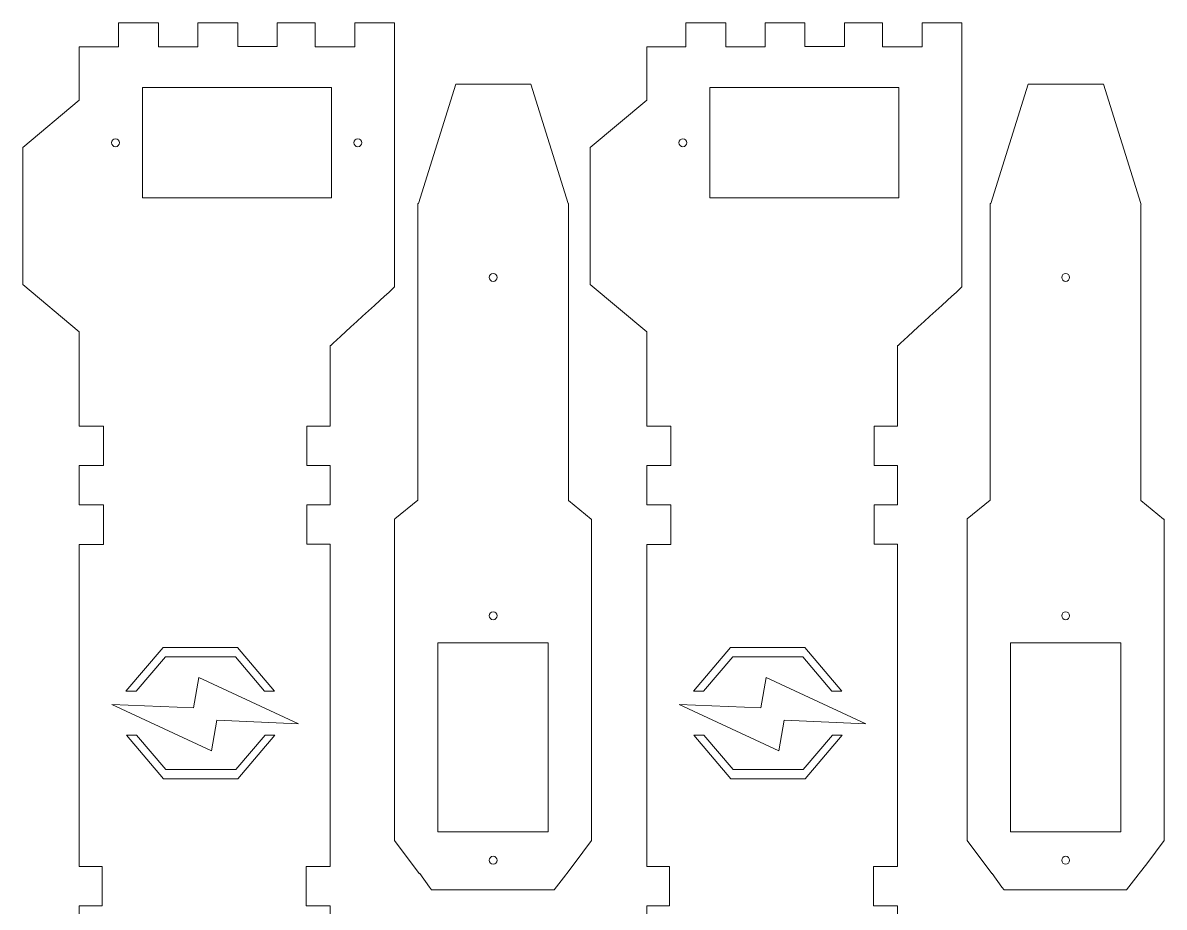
# Model space of a CAD drawing. Header units: centimetres. Extents: x -11.2 to 25.8, y -9.3 to 14.8.
# Drawn here: x 11.32 to 25.8, y 3.11 to 14.33 of the extents above; entities that cross this region are included whole.
import ezdxf

# ---------------------------------------------------------------- set-up
doc = ezdxf.new("R2010")
doc.units = ezdxf.units.CM
doc.header["$MEASUREMENT"] = 0
doc.layers.add('Capa 1', color=7, linetype='Continuous')

msp = doc.modelspace()

# ---------------------------------------------------------------- linework, layer by layer
at = {"layer": 'Capa 1', "color": 242, "lineweight": 20}
for points, knots in [([(12.041, -7.573), (12.041, -7.573), (12.041, -6.934), (12.041, -6.934), (12.041, -6.934), (12.041, -6.934), (11.331, -6.336), (11.331, -6.336), (11.331, -6.336), (11.331, -6.336), (11.331, -4.599), (11.331, -4.599), (11.331, -4.599), (11.331, -4.599), (12.041, -4.001), (12.041, -4.001), (12.041, -4.001), (12.041, -4.001), (12.041, -3.328), (12.041, -3.328), (12.041, -3.328), (12.041, -3.328), (12.347, -3.328), (12.347, -3.328), (12.347, -3.328), (12.347, -3.328), (12.347, -2.828), (12.347, -2.828), (12.347, -2.828), (12.347, -2.828), (12.041, -2.828), (12.041, -2.828), (12.041, -2.828), (12.041, -2.828), (12.041, -2.328), (12.041, -2.328), (12.041, -2.328), (12.041, -2.328), (12.347, -2.328), (12.347, -2.328), (12.347, -2.328), (12.347, -2.328), (12.347, -1.828), (12.347, -1.828), (12.347, -1.828), (12.347, -1.828), (12.041, -1.828), (12.041, -1.828), (12.041, -1.828), (12.041, -1.828), (12.041, 2.126), (12.041, 2.126), (12.041, 2.126), (12.041, 2.126), (12.331, 2.126), (12.331, 2.126), (12.331, 2.126), (12.331, 2.126), (12.331, 2.626), (12.331, 2.626), (12.331, 2.626), (12.331, 2.626), (12.041, 2.626), (12.041, 2.626), (12.041, 2.626), (12.041, 2.626), (12.041, 3.126), (12.041, 3.126), (12.041, 3.126), (12.041, 3.126), (12.331, 3.126), (12.331, 3.126), (12.331, 3.126), (12.331, 3.126), (12.331, 3.626), (12.331, 3.626), (12.331, 3.626), (12.331, 3.626), (12.041, 3.626), (12.041, 3.626), (12.041, 3.626), (12.041, 3.626), (12.041, 7.714), (12.041, 7.714), (12.041, 7.714), (12.041, 7.714), (12.347, 7.714), (12.347, 7.714), (12.347, 7.714), (12.347, 7.714), (12.347, 8.214), (12.347, 8.214), (12.347, 8.214), (12.347, 8.214), (12.041, 8.214), (12.041, 8.214), (12.041, 8.214), (12.041, 8.214), (12.041, 8.714), (12.041, 8.714), (12.041, 8.714), (12.041, 8.714), (12.347, 8.714), (12.347, 8.714), (12.347, 8.714), (12.347, 8.714), (12.347, 9.214), (12.347, 9.214), (12.347, 9.214), (12.347, 9.214), (12.041, 9.214), (12.041, 9.214), (12.041, 9.214), (12.041, 9.214), (12.041, 10.409), (12.041, 10.409), (12.041, 10.409), (12.041, 10.409), (11.324, 11.013), (11.324, 11.013), (11.324, 11.013), (11.324, 11.013), (11.324, 12.749), (11.324, 12.749), (11.324, 12.749), (11.324, 12.749), (12.041, 13.352), (12.041, 13.352), (12.041, 13.352), (12.041, 13.352), (12.041, 14.027), (12.041, 14.027), (12.041, 14.027), (12.041, 14.027), (12.539, 14.027), (12.539, 14.027), (12.539, 14.027), (12.539, 14.027), (12.539, 14.331), (12.539, 14.331), (12.539, 14.331), (12.539, 14.331), (13.044, 14.331), (13.044, 14.331), (13.044, 14.331), (13.044, 14.331), (13.044, 14.025), (13.044, 14.025), (13.044, 14.025), (13.044, 14.025), (13.544, 14.025), (13.544, 14.025), (13.544, 14.025), (13.544, 14.025), (13.544, 14.331), (13.544, 14.331), (13.544, 14.331), (13.544, 14.331), (14.05, 14.331), (14.05, 14.331), (14.05, 14.331), (14.05, 14.331), (14.05, 14.031), (14.05, 14.031), (14.05, 14.031), (14.05, 14.031), (14.55, 14.031), (14.55, 14.031), (14.55, 14.031), (14.55, 14.031), (14.55, 14.331), (14.55, 14.331), (14.55, 14.331), (14.55, 14.331), (15.035, 14.331), (15.035, 14.331), (15.035, 14.331), (15.035, 14.331), (15.035, 14.025), (15.035, 14.025), (15.035, 14.025), (15.035, 14.025), (15.535, 14.025), (15.535, 14.025), (15.535, 14.025), (15.535, 14.025), (15.535, 14.331), (15.535, 14.331), (15.535, 14.331), (15.535, 14.331), (16.041, 14.331), (16.041, 14.331), (16.041, 14.331), (16.041, 14.331), (16.041, 10.98), (16.041, 10.98), (16.041, 10.98), (16.041, 10.98), (15.23, 10.238), (15.23, 10.238), (15.23, 10.238), (15.23, 10.238), (15.224, 10.238), (15.224, 10.238), (15.224, 10.238), (15.224, 10.238), (15.224, 9.215), (15.224, 9.215), (15.224, 9.215), (15.224, 9.215), (14.929, 9.215), (14.929, 9.215), (14.929, 9.215), (14.929, 9.215), (14.929, 8.715), (14.929, 8.715), (14.929, 8.715), (14.929, 8.715), (15.224, 8.715), (15.224, 8.715), (15.224, 8.715), (15.224, 8.715), (15.224, 8.215), (15.224, 8.215), (15.224, 8.215), (15.224, 8.215), (14.929, 8.215), (14.929, 8.215), (14.929, 8.215), (14.929, 8.215), (14.929, 7.715), (14.929, 7.715), (14.929, 7.715), (14.929, 7.715), (15.224, 7.715), (15.224, 7.715), (15.224, 7.715), (15.224, 7.715), (15.224, 3.627), (15.224, 3.627), (15.224, 3.627), (15.224, 3.627), (14.917, 3.627), (14.917, 3.627), (14.917, 3.627), (14.917, 3.627), (14.917, 3.127), (14.917, 3.127), (14.917, 3.127), (14.917, 3.127), (15.224, 3.127), (15.224, 3.127), (15.224, 3.127), (15.224, 3.127), (15.224, 2.627), (15.224, 2.627), (15.224, 2.627), (15.224, 2.627), (14.917, 2.627), (14.917, 2.627), (14.917, 2.627), (14.917, 2.627), (14.917, 2.127), (14.917, 2.127), (14.917, 2.127), (14.917, 2.127), (15.224, 2.127), (15.224, 2.127), (15.224, 2.127), (15.224, 2.127), (15.224, -1.826), (15.224, -1.826), (15.224, -1.826), (15.224, -1.826), (14.929, -1.826), (14.929, -1.826), (14.929, -1.826), (14.929, -1.826), (14.929, -2.326), (14.929, -2.326), (14.929, -2.326), (14.929, -2.326), (15.224, -2.326), (15.224, -2.326), (15.224, -2.326), (15.224, -2.326), (15.224, -2.826), (15.224, -2.826), (15.224, -2.826), (15.224, -2.826), (15.223, -2.826), (15.223, -2.826), (15.223, -2.826), (15.223, -2.826), (14.929, -2.826), (14.929, -2.826), (14.929, -2.826), (14.929, -2.826), (14.923, -2.826), (14.923, -2.826), (14.923, -2.826), (14.923, -2.826), (14.923, -3.326), (14.923, -3.326), (14.923, -3.326), (14.923, -3.326), (14.929, -3.326), (14.929, -3.326), (14.929, -3.326), (14.929, -3.326), (15.223, -3.326), (15.223, -3.326), (15.223, -3.326), (15.223, -3.326), (15.224, -3.326), (15.224, -3.326), (15.224, -3.326), (15.224, -3.326), (15.224, -3.762), (15.224, -3.762), (15.224, -3.762), (15.224, -3.762), (15.221, -3.762), (15.221, -3.762), (15.221, -3.762), (15.221, -3.762), (16.041, -4.602), (16.041, -4.602), (16.041, -4.602), (16.041, -4.602), (16.041, -7.869), (16.041, -7.869), (16.041, -7.869), (16.041, -7.869), (15.537, -7.869), (15.537, -7.869), (15.537, -7.869), (15.537, -7.869), (15.537, -7.576), (15.537, -7.576), (15.537, -7.576), (15.537, -7.576), (15.037, -7.576), (15.037, -7.576), (15.037, -7.576), (15.037, -7.576), (15.037, -7.869), (15.037, -7.869), (15.037, -7.869), (15.037, -7.869), (14.552, -7.869), (14.552, -7.869), (14.552, -7.869), (14.552, -7.869), (14.552, -7.569), (14.552, -7.569), (14.552, -7.569), (14.552, -7.569), (14.052, -7.569), (14.052, -7.569), (14.052, -7.569), (14.052, -7.569), (14.052, -7.869), (14.052, -7.869), (14.052, -7.869), (14.052, -7.869), (13.546, -7.869), (13.546, -7.869), (13.546, -7.869), (13.546, -7.869), (13.546, -7.575), (13.546, -7.575), (13.546, -7.575), (13.546, -7.575), (13.046, -7.575), (13.046, -7.575), (13.046, -7.575), (13.046, -7.575), (13.046, -7.869), (13.046, -7.869), (13.046, -7.869), (13.046, -7.869), (12.541, -7.869), (12.541, -7.869), (12.541, -7.869), (12.541, -7.869), (12.541, -7.573), (12.541, -7.573), (12.541, -7.573), (12.541, -7.573), (12.041, -7.573), (12.041, -7.573)], [0, 0, 0, 0, 0.010101, 0.010101, 0.010101, 0.010101, 0.020202, 0.020202, 0.020202, 0.020202, 0.030303, 0.030303, 0.030303, 0.030303, 0.040404, 0.040404, 0.040404, 0.040404, 0.050505, 0.050505, 0.050505, 0.050505, 0.060606, 0.060606, 0.060606, 0.060606, 0.070707, 0.070707, 0.070707, 0.070707, 0.080808, 0.080808, 0.080808, 0.080808, 0.090909, 0.090909, 0.090909, 0.090909, 0.10101, 0.10101, 0.10101, 0.10101, 0.111111, 0.111111, 0.111111, 0.111111, 0.121212, 0.121212, 0.121212, 0.121212, 0.131313, 0.131313, 0.131313, 0.131313, 0.141414, 0.141414, 0.141414, 0.141414, 0.151515, 0.151515, 0.151515, 0.151515, 0.161616, 0.161616, 0.161616, 0.161616, 0.171717, 0.171717, 0.171717, 0.171717, 0.181818, 0.181818, 0.181818, 0.181818, 0.191919, 0.191919, 0.191919, 0.191919, 0.20202, 0.20202, 0.20202, 0.20202, 0.212121, 0.212121, 0.212121, 0.212121, 0.222222, 0.222222, 0.222222, 0.222222, 0.232323, 0.232323, 0.232323, 0.232323, 0.242424, 0.242424, 0.242424, 0.242424, 0.252525, 0.252525, 0.252525, 0.252525, 0.262626, 0.262626, 0.262626, 0.262626, 0.272727, 0.272727, 0.272727, 0.272727, 0.282828, 0.282828, 0.282828, 0.282828, 0.292929, 0.292929, 0.292929, 0.292929, 0.30303, 0.30303, 0.30303, 0.30303, 0.313131, 0.313131, 0.313131, 0.313131, 0.323232, 0.323232, 0.323232, 0.323232, 0.333333, 0.333333, 0.333333, 0.333333, 0.343434, 0.343434, 0.343434, 0.343434, 0.353535, 0.353535, 0.353535, 0.353535, 0.363636, 0.363636, 0.363636, 0.363636, 0.373737, 0.373737, 0.373737, 0.373737, 0.383838, 0.383838, 0.383838, 0.383838, 0.393939, 0.393939, 0.393939, 0.393939, 0.40404, 0.40404, 0.40404, 0.40404, 0.414141, 0.414141, 0.414141, 0.414141, 0.424242, 0.424242, 0.424242, 0.424242, 0.434343, 0.434343, 0.434343, 0.434343, 0.444444, 0.444444, 0.444444, 0.444444, 0.454545, 0.454545, 0.454545, 0.454545, 0.464646, 0.464646, 0.464646, 0.464646, 0.474747, 0.474747, 0.474747, 0.474747, 0.484848, 0.484848, 0.484848, 0.484848, 0.494949, 0.494949, 0.494949, 0.49495, 0.505051, 0.505051, 0.505051, 0.505051, 0.515152, 0.515152, 0.515152, 0.515152, 0.525253, 0.525253, 0.525253, 0.525253, 0.535354, 0.535354, 0.535354, 0.535354, 0.545455, 0.545455, 0.545455, 0.545455, 0.555556, 0.555556, 0.555556, 0.555556, 0.565657, 0.565657, 0.565657, 0.565657, 0.575758, 0.575758, 0.575758, 0.575758, 0.585859, 0.585859, 0.585859, 0.585859, 0.59596, 0.59596, 0.59596, 0.59596, 0.606061, 0.606061, 0.606061, 0.606061, 0.616162, 0.616162, 0.616162, 0.616162, 0.626263, 0.626263, 0.626263, 0.626263, 0.636364, 0.636364, 0.636364, 0.636364, 0.646465, 0.646465, 0.646465, 0.646465, 0.656566, 0.656566, 0.656566, 0.656566, 0.666667, 0.666667, 0.666667, 0.666667, 0.676768, 0.676768, 0.676768, 0.676768, 0.686869, 0.686869, 0.686869, 0.686869, 0.69697, 0.69697, 0.69697, 0.69697, 0.707071, 0.707071, 0.707071, 0.707071, 0.717172, 0.717172, 0.717172, 0.717172, 0.727273, 0.727273, 0.727273, 0.727273, 0.737374, 0.737374, 0.737374, 0.737374, 0.747475, 0.747475, 0.747475, 0.747475, 0.757576, 0.757576, 0.757576, 0.757576, 0.767677, 0.767677, 0.767677, 0.767677, 0.777778, 0.777778, 0.777778, 0.777778, 0.787879, 0.787879, 0.787879, 0.787879, 0.79798, 0.79798, 0.79798, 0.79798, 0.808081, 0.808081, 0.808081, 0.808081, 0.818182, 0.818182, 0.818182, 0.818182, 0.828283, 0.828283, 0.828283, 0.828283, 0.838384, 0.838384, 0.838384, 0.838384, 0.848485, 0.848485, 0.848485, 0.848485, 0.858586, 0.858586, 0.858586, 0.858586, 0.868687, 0.868687, 0.868687, 0.868687, 0.878788, 0.878788, 0.878788, 0.878788, 0.888889, 0.888889, 0.888889, 0.888889, 0.89899, 0.89899, 0.89899, 0.89899, 0.909091, 0.909091, 0.909091, 0.909091, 0.919192, 0.919192, 0.919192, 0.919192, 0.929293, 0.929293, 0.929293, 0.929293, 0.939394, 0.939394, 0.939394, 0.939394, 0.949495, 0.949495, 0.949495, 0.949495, 0.959596, 0.959596, 0.959596, 0.959596, 0.969697, 0.969697, 0.969697, 0.969697, 0.979798, 0.979798, 0.979798, 0.979798, 1, 1, 1, 1]), ([(19.239, -7.573), (19.239, -7.573), (19.239, -6.934), (19.239, -6.934), (19.239, -6.934), (19.239, -6.934), (18.529, -6.336), (18.529, -6.336), (18.529, -6.336), (18.529, -6.336), (18.529, -4.599), (18.529, -4.599), (18.529, -4.599), (18.529, -4.599), (19.239, -4.001), (19.239, -4.001), (19.239, -4.001), (19.239, -4.001), (19.239, -3.328), (19.239, -3.328), (19.239, -3.328), (19.239, -3.328), (19.545, -3.328), (19.545, -3.328), (19.545, -3.328), (19.545, -3.328), (19.545, -2.828), (19.545, -2.828), (19.545, -2.828), (19.545, -2.828), (19.239, -2.828), (19.239, -2.828), (19.239, -2.828), (19.239, -2.828), (19.239, -2.328), (19.239, -2.328), (19.239, -2.328), (19.239, -2.328), (19.545, -2.328), (19.545, -2.328), (19.545, -2.328), (19.545, -2.328), (19.545, -1.828), (19.545, -1.828), (19.545, -1.828), (19.545, -1.828), (19.239, -1.828), (19.239, -1.828), (19.239, -1.828), (19.239, -1.828), (19.239, 2.126), (19.239, 2.126), (19.239, 2.126), (19.239, 2.126), (19.529, 2.126), (19.529, 2.126), (19.529, 2.126), (19.529, 2.126), (19.529, 2.626), (19.529, 2.626), (19.529, 2.626), (19.529, 2.626), (19.239, 2.626), (19.239, 2.626), (19.239, 2.626), (19.239, 2.626), (19.239, 3.126), (19.239, 3.126), (19.239, 3.126), (19.239, 3.126), (19.529, 3.126), (19.529, 3.126), (19.529, 3.126), (19.529, 3.126), (19.529, 3.626), (19.529, 3.626), (19.529, 3.626), (19.529, 3.626), (19.239, 3.626), (19.239, 3.626), (19.239, 3.626), (19.239, 3.626), (19.239, 7.714), (19.239, 7.714), (19.239, 7.714), (19.239, 7.714), (19.545, 7.714), (19.545, 7.714), (19.545, 7.714), (19.545, 7.714), (19.545, 8.214), (19.545, 8.214), (19.545, 8.214), (19.545, 8.214), (19.239, 8.214), (19.239, 8.214), (19.239, 8.214), (19.239, 8.214), (19.239, 8.714), (19.239, 8.714), (19.239, 8.714), (19.239, 8.714), (19.545, 8.714), (19.545, 8.714), (19.545, 8.714), (19.545, 8.714), (19.545, 9.214), (19.545, 9.214), (19.545, 9.214), (19.545, 9.214), (19.239, 9.214), (19.239, 9.214), (19.239, 9.214), (19.239, 9.214), (19.239, 10.409), (19.239, 10.409), (19.239, 10.409), (19.239, 10.409), (18.522, 11.013), (18.522, 11.013), (18.522, 11.013), (18.522, 11.013), (18.522, 12.749), (18.522, 12.749), (18.522, 12.749), (18.522, 12.749), (19.239, 13.352), (19.239, 13.352), (19.239, 13.352), (19.239, 13.352), (19.239, 14.027), (19.239, 14.027), (19.239, 14.027), (19.239, 14.027), (19.737, 14.027), (19.737, 14.027), (19.737, 14.027), (19.737, 14.027), (19.737, 14.331), (19.737, 14.331), (19.737, 14.331), (19.737, 14.331), (20.242, 14.331), (20.242, 14.331), (20.242, 14.331), (20.242, 14.331), (20.242, 14.025), (20.242, 14.025), (20.242, 14.025), (20.242, 14.025), (20.742, 14.025), (20.742, 14.025), (20.742, 14.025), (20.742, 14.025), (20.742, 14.331), (20.742, 14.331), (20.742, 14.331), (20.742, 14.331), (21.247, 14.331), (21.247, 14.331), (21.247, 14.331), (21.247, 14.331), (21.247, 14.031), (21.247, 14.031), (21.247, 14.031), (21.247, 14.031), (21.747, 14.031), (21.747, 14.031), (21.747, 14.031), (21.747, 14.031), (21.747, 14.331), (21.747, 14.331), (21.747, 14.331), (21.747, 14.331), (22.233, 14.331), (22.233, 14.331), (22.233, 14.331), (22.233, 14.331), (22.233, 14.025), (22.233, 14.025), (22.233, 14.025), (22.233, 14.025), (22.733, 14.025), (22.733, 14.025), (22.733, 14.025), (22.733, 14.025), (22.733, 14.331), (22.733, 14.331), (22.733, 14.331), (22.733, 14.331), (23.239, 14.331), (23.239, 14.331), (23.239, 14.331), (23.239, 14.331), (23.239, 10.98), (23.239, 10.98), (23.239, 10.98), (23.239, 10.98), (22.428, 10.238), (22.428, 10.238), (22.428, 10.238), (22.428, 10.238), (22.422, 10.238), (22.422, 10.238), (22.422, 10.238), (22.422, 10.238), (22.422, 9.215), (22.422, 9.215), (22.422, 9.215), (22.422, 9.215), (22.127, 9.215), (22.127, 9.215), (22.127, 9.215), (22.127, 9.215), (22.127, 8.715), (22.127, 8.715), (22.127, 8.715), (22.127, 8.715), (22.422, 8.715), (22.422, 8.715), (22.422, 8.715), (22.422, 8.715), (22.422, 8.215), (22.422, 8.215), (22.422, 8.215), (22.422, 8.215), (22.127, 8.215), (22.127, 8.215), (22.127, 8.215), (22.127, 8.215), (22.127, 7.715), (22.127, 7.715), (22.127, 7.715), (22.127, 7.715), (22.422, 7.715), (22.422, 7.715), (22.422, 7.715), (22.422, 7.715), (22.422, 3.627), (22.422, 3.627), (22.422, 3.627), (22.422, 3.627), (22.115, 3.627), (22.115, 3.627), (22.115, 3.627), (22.115, 3.627), (22.115, 3.127), (22.115, 3.127), (22.115, 3.127), (22.115, 3.127), (22.422, 3.127), (22.422, 3.127), (22.422, 3.127), (22.422, 3.127), (22.422, 2.627), (22.422, 2.627), (22.422, 2.627), (22.422, 2.627), (22.115, 2.627), (22.115, 2.627), (22.115, 2.627), (22.115, 2.627), (22.115, 2.127), (22.115, 2.127), (22.115, 2.127), (22.115, 2.127), (22.422, 2.127), (22.422, 2.127), (22.422, 2.127), (22.422, 2.127), (22.422, -1.826), (22.422, -1.826), (22.422, -1.826), (22.422, -1.826), (22.127, -1.826), (22.127, -1.826), (22.127, -1.826), (22.127, -1.826), (22.127, -2.326), (22.127, -2.326), (22.127, -2.326), (22.127, -2.326), (22.422, -2.326), (22.422, -2.326), (22.422, -2.326), (22.422, -2.326), (22.422, -2.826), (22.422, -2.826), (22.422, -2.826), (22.422, -2.826), (22.421, -2.826), (22.421, -2.826), (22.421, -2.826), (22.421, -2.826), (22.127, -2.826), (22.127, -2.826), (22.127, -2.826), (22.127, -2.826), (22.121, -2.826), (22.121, -2.826), (22.121, -2.826), (22.121, -2.826), (22.121, -3.326), (22.121, -3.326), (22.121, -3.326), (22.121, -3.326), (22.127, -3.326), (22.127, -3.326), (22.127, -3.326), (22.127, -3.326), (22.421, -3.326), (22.421, -3.326), (22.421, -3.326), (22.421, -3.326), (22.422, -3.326), (22.422, -3.326), (22.422, -3.326), (22.422, -3.326), (22.422, -3.762), (22.422, -3.762), (22.422, -3.762), (22.422, -3.762), (22.419, -3.762), (22.419, -3.762), (22.419, -3.762), (22.419, -3.762), (23.239, -4.602), (23.239, -4.602), (23.239, -4.602), (23.239, -4.602), (23.239, -7.869), (23.239, -7.869), (23.239, -7.869), (23.239, -7.869), (22.735, -7.869), (22.735, -7.869), (22.735, -7.869), (22.735, -7.869), (22.735, -7.576), (22.735, -7.576), (22.735, -7.576), (22.735, -7.576), (22.235, -7.576), (22.235, -7.576), (22.235, -7.576), (22.235, -7.576), (22.235, -7.869), (22.235, -7.869), (22.235, -7.869), (22.235, -7.869), (21.749, -7.869), (21.749, -7.869), (21.749, -7.869), (21.749, -7.869), (21.749, -7.569), (21.749, -7.569), (21.749, -7.569), (21.749, -7.569), (21.249, -7.569), (21.249, -7.569), (21.249, -7.569), (21.249, -7.569), (21.249, -7.869), (21.249, -7.869), (21.249, -7.869), (21.249, -7.869), (20.744, -7.869), (20.744, -7.869), (20.744, -7.869), (20.744, -7.869), (20.744, -7.575), (20.744, -7.575), (20.744, -7.575), (20.744, -7.575), (20.244, -7.575), (20.244, -7.575), (20.244, -7.575), (20.244, -7.575), (20.244, -7.869), (20.244, -7.869), (20.244, -7.869), (20.244, -7.869), (19.739, -7.869), (19.739, -7.869), (19.739, -7.869), (19.739, -7.869), (19.739, -7.573), (19.739, -7.573), (19.739, -7.573), (19.739, -7.573), (19.239, -7.573), (19.239, -7.573)], [0, 0, 0, 0, 0.010101, 0.010101, 0.010101, 0.010101, 0.020202, 0.020202, 0.020202, 0.020202, 0.030303, 0.030303, 0.030303, 0.030303, 0.040404, 0.040404, 0.040404, 0.040404, 0.050505, 0.050505, 0.050505, 0.050505, 0.060606, 0.060606, 0.060606, 0.060606, 0.070707, 0.070707, 0.070707, 0.070707, 0.080808, 0.080808, 0.080808, 0.080808, 0.090909, 0.090909, 0.090909, 0.090909, 0.10101, 0.10101, 0.10101, 0.10101, 0.111111, 0.111111, 0.111111, 0.111111, 0.121212, 0.121212, 0.121212, 0.121212, 0.131313, 0.131313, 0.131313, 0.131313, 0.141414, 0.141414, 0.141414, 0.141414, 0.151515, 0.151515, 0.151515, 0.151515, 0.161616, 0.161616, 0.161616, 0.161616, 0.171717, 0.171717, 0.171717, 0.171717, 0.181818, 0.181818, 0.181818, 0.181818, 0.191919, 0.191919, 0.191919, 0.191919, 0.20202, 0.20202, 0.20202, 0.20202, 0.212121, 0.212121, 0.212121, 0.212121, 0.222222, 0.222222, 0.222222, 0.222222, 0.232323, 0.232323, 0.232323, 0.232323, 0.242424, 0.242424, 0.242424, 0.242424, 0.252525, 0.252525, 0.252525, 0.252525, 0.262626, 0.262626, 0.262626, 0.262626, 0.272727, 0.272727, 0.272727, 0.272727, 0.282828, 0.282828, 0.282828, 0.282828, 0.292929, 0.292929, 0.292929, 0.292929, 0.30303, 0.30303, 0.30303, 0.30303, 0.313131, 0.313131, 0.313131, 0.313131, 0.323232, 0.323232, 0.323232, 0.323232, 0.333333, 0.333333, 0.333333, 0.333333, 0.343434, 0.343434, 0.343434, 0.343434, 0.353535, 0.353535, 0.353535, 0.353535, 0.363636, 0.363636, 0.363636, 0.363636, 0.373737, 0.373737, 0.373737, 0.373737, 0.383838, 0.383838, 0.383838, 0.383838, 0.393939, 0.393939, 0.393939, 0.393939, 0.40404, 0.40404, 0.40404, 0.40404, 0.414141, 0.414141, 0.414141, 0.414141, 0.424242, 0.424242, 0.424242, 0.424242, 0.434343, 0.434343, 0.434343, 0.434343, 0.444444, 0.444444, 0.444444, 0.444444, 0.454545, 0.454545, 0.454545, 0.454545, 0.464646, 0.464646, 0.464646, 0.464646, 0.474747, 0.474747, 0.474747, 0.474747, 0.484848, 0.484848, 0.484848, 0.484848, 0.494949, 0.494949, 0.494949, 0.49495, 0.505051, 0.505051, 0.505051, 0.505051, 0.515152, 0.515152, 0.515152, 0.515152, 0.525253, 0.525253, 0.525253, 0.525253, 0.535354, 0.535354, 0.535354, 0.535354, 0.545455, 0.545455, 0.545455, 0.545455, 0.555556, 0.555556, 0.555556, 0.555556, 0.565657, 0.565657, 0.565657, 0.565657, 0.575758, 0.575758, 0.575758, 0.575758, 0.585859, 0.585859, 0.585859, 0.585859, 0.59596, 0.59596, 0.59596, 0.59596, 0.606061, 0.606061, 0.606061, 0.606061, 0.616162, 0.616162, 0.616162, 0.616162, 0.626263, 0.626263, 0.626263, 0.626263, 0.636364, 0.636364, 0.636364, 0.636364, 0.646465, 0.646465, 0.646465, 0.646465, 0.656566, 0.656566, 0.656566, 0.656566, 0.666667, 0.666667, 0.666667, 0.666667, 0.676768, 0.676768, 0.676768, 0.676768, 0.686869, 0.686869, 0.686869, 0.686869, 0.69697, 0.69697, 0.69697, 0.69697, 0.707071, 0.707071, 0.707071, 0.707071, 0.717172, 0.717172, 0.717172, 0.717172, 0.727273, 0.727273, 0.727273, 0.727273, 0.737374, 0.737374, 0.737374, 0.737374, 0.747475, 0.747475, 0.747475, 0.747475, 0.757576, 0.757576, 0.757576, 0.757576, 0.767677, 0.767677, 0.767677, 0.767677, 0.777778, 0.777778, 0.777778, 0.777778, 0.787879, 0.787879, 0.787879, 0.787879, 0.79798, 0.79798, 0.79798, 0.79798, 0.808081, 0.808081, 0.808081, 0.808081, 0.818182, 0.818182, 0.818182, 0.818182, 0.828283, 0.828283, 0.828283, 0.828283, 0.838384, 0.838384, 0.838384, 0.838384, 0.848485, 0.848485, 0.848485, 0.848485, 0.858586, 0.858586, 0.858586, 0.858586, 0.868687, 0.868687, 0.868687, 0.868687, 0.878788, 0.878788, 0.878788, 0.878788, 0.888889, 0.888889, 0.888889, 0.888889, 0.89899, 0.89899, 0.89899, 0.89899, 0.909091, 0.909091, 0.909091, 0.909091, 0.919192, 0.919192, 0.919192, 0.919192, 0.929293, 0.929293, 0.929293, 0.929293, 0.939394, 0.939394, 0.939394, 0.939394, 0.949495, 0.949495, 0.949495, 0.949495, 0.959596, 0.959596, 0.959596, 0.959596, 0.969697, 0.969697, 0.969697, 0.969697, 0.979798, 0.979798, 0.979798, 0.979798, 1, 1, 1, 1]), ([(12.841, 12.109), (12.841, 12.109), (12.841, 13.509), (12.841, 13.509), (12.841, 13.509), (12.841, 13.509), (15.241, 13.509), (15.241, 13.509), (15.241, 13.509), (15.241, 13.509), (15.241, 12.109), (15.241, 12.109), (15.241, 12.109), (15.241, 12.109), (12.841, 12.109), (12.841, 12.109)], [0, 0, 0, 0, 0.2, 0.2, 0.2, 0.2, 0.4, 0.4, 0.4, 0.4, 0.6, 0.6, 0.6, 0.6, 1, 1, 1, 1]), ([(16.336, 12.035), (16.336, 12.035), (16.336, 8.275), (16.336, 8.275), (16.336, 8.275), (16.336, 8.275), (16.042, 8.036), (16.042, 8.036), (16.042, 8.036), (16.042, 8.036), (16.042, 8.035), (16.042, 8.035), (16.042, 8.035), (16.042, 8.035), (16.041, 8.035), (16.041, 8.035), (16.041, 8.035), (16.041, 8.035), (16.041, 3.957), (16.041, 3.957), (16.041, 3.957), (16.041, 3.957), (16.353, 3.537), (16.353, 3.537), (16.353, 3.537), (16.353, 3.537), (16.359, 3.537), (16.359, 3.537), (16.359, 3.537), (16.359, 3.537), (16.483, 3.366), (16.483, 3.366), (16.483, 3.366), (16.483, 3.366), (16.51, 3.332), (16.51, 3.332), (16.51, 3.332), (16.51, 3.332), (18.065, 3.332), (18.065, 3.332), (18.065, 3.332), (18.065, 3.332), (18.213, 3.522), (18.213, 3.522), (18.213, 3.522), (18.213, 3.522), (18.224, 3.537), (18.224, 3.537), (18.224, 3.537), (18.224, 3.537), (18.225, 3.537), (18.225, 3.537), (18.225, 3.537), (18.225, 3.537), (18.319, 3.659), (18.319, 3.659), (18.319, 3.659), (18.319, 3.659), (18.541, 3.957), (18.541, 3.957), (18.541, 3.957), (18.541, 3.957), (18.541, 7.541), (18.541, 7.541), (18.541, 7.541), (18.541, 7.541), (18.541, 8.029), (18.541, 8.029), (18.541, 8.029), (18.541, 8.029), (18.541, 8.035), (18.541, 8.035), (18.541, 8.035), (18.541, 8.035), (18.534, 8.035), (18.534, 8.035), (18.534, 8.035), (18.534, 8.035), (18.246, 8.269), (18.246, 8.269), (18.246, 8.269), (18.246, 8.269), (18.246, 12.027), (18.246, 12.027), (18.246, 12.027), (18.246, 12.027), (18.248, 12.027), (18.248, 12.027), (18.248, 12.027), (18.248, 12.027), (18.246, 12.033), (18.246, 12.033), (18.246, 12.033), (18.246, 12.033), (18.246, 12.037), (18.246, 12.037), (18.246, 12.037), (18.246, 12.037), (18.245, 12.037), (18.245, 12.037), (18.245, 12.037), (18.245, 12.037), (17.77, 13.554), (17.77, 13.554), (17.77, 13.554), (17.77, 13.554), (16.816, 13.554), (16.816, 13.554), (16.816, 13.554), (16.816, 13.554), (16.342, 12.037), (16.342, 12.037), (16.342, 12.037), (16.342, 12.037), (16.336, 12.037), (16.336, 12.037), (16.336, 12.037), (16.336, 12.037), (16.336, 12.035), (16.336, 12.035)], [0, 0, 0, 0, 0.032258, 0.032258, 0.032258, 0.032258, 0.064516, 0.064516, 0.064516, 0.064516, 0.096774, 0.096774, 0.096774, 0.096774, 0.129032, 0.129032, 0.129032, 0.129032, 0.16129, 0.16129, 0.16129, 0.16129, 0.193548, 0.193548, 0.193548, 0.193548, 0.225806, 0.225806, 0.225806, 0.225806, 0.258065, 0.258065, 0.258065, 0.258065, 0.290323, 0.290323, 0.290323, 0.290323, 0.322581, 0.322581, 0.322581, 0.322581, 0.354839, 0.354839, 0.354839, 0.354839, 0.387097, 0.387097, 0.387097, 0.387097, 0.419355, 0.419355, 0.419355, 0.419355, 0.451613, 0.451613, 0.451613, 0.451613, 0.483871, 0.483871, 0.483871, 0.483871, 0.516129, 0.516129, 0.516129, 0.516129, 0.548387, 0.548387, 0.548387, 0.548387, 0.580645, 0.580645, 0.580645, 0.580645, 0.612903, 0.612903, 0.612903, 0.612903, 0.645161, 0.645161, 0.645161, 0.645161, 0.677419, 0.677419, 0.677419, 0.677419, 0.709677, 0.709677, 0.709677, 0.709677, 0.741935, 0.741935, 0.741935, 0.741935, 0.774194, 0.774194, 0.774194, 0.774194, 0.806452, 0.806452, 0.806452, 0.806452, 0.83871, 0.83871, 0.83871, 0.83871, 0.870968, 0.870968, 0.870968, 0.870968, 0.903226, 0.903226, 0.903226, 0.903226, 0.935484, 0.935484, 0.935484, 0.935484, 1, 1, 1, 1]), ([(20.039, 12.109), (20.039, 12.109), (20.039, 13.509), (20.039, 13.509), (20.039, 13.509), (20.039, 13.509), (22.439, 13.509), (22.439, 13.509), (22.439, 13.509), (22.439, 13.509), (22.439, 12.109), (22.439, 12.109), (22.439, 12.109), (22.439, 12.109), (20.039, 12.109), (20.039, 12.109)], [0, 0, 0, 0, 0.2, 0.2, 0.2, 0.2, 0.4, 0.4, 0.4, 0.4, 0.6, 0.6, 0.6, 0.6, 1, 1, 1, 1]), ([(23.599, 12.035), (23.599, 12.035), (23.599, 8.275), (23.599, 8.275), (23.599, 8.275), (23.599, 8.275), (23.305, 8.036), (23.305, 8.036), (23.305, 8.036), (23.305, 8.036), (23.305, 8.035), (23.305, 8.035), (23.305, 8.035), (23.305, 8.035), (23.305, 8.035), (23.305, 8.035), (23.305, 8.035), (23.305, 8.035), (23.305, 3.957), (23.305, 3.957), (23.305, 3.957), (23.305, 3.957), (23.617, 3.537), (23.617, 3.537), (23.617, 3.537), (23.617, 3.537), (23.622, 3.537), (23.622, 3.537), (23.622, 3.537), (23.622, 3.537), (23.746, 3.366), (23.746, 3.366), (23.746, 3.366), (23.746, 3.366), (23.773, 3.332), (23.773, 3.332), (23.773, 3.332), (23.773, 3.332), (25.328, 3.332), (25.328, 3.332), (25.328, 3.332), (25.328, 3.332), (25.476, 3.522), (25.476, 3.522), (25.476, 3.522), (25.476, 3.522), (25.487, 3.537), (25.487, 3.537), (25.487, 3.537), (25.487, 3.537), (25.488, 3.537), (25.488, 3.537), (25.488, 3.537), (25.488, 3.537), (25.583, 3.659), (25.583, 3.659), (25.583, 3.659), (25.583, 3.659), (25.805, 3.957), (25.805, 3.957), (25.805, 3.957), (25.805, 3.957), (25.805, 7.541), (25.805, 7.541), (25.805, 7.541), (25.805, 7.541), (25.805, 8.029), (25.805, 8.029), (25.805, 8.029), (25.805, 8.029), (25.805, 8.035), (25.805, 8.035), (25.805, 8.035), (25.805, 8.035), (25.797, 8.035), (25.797, 8.035), (25.797, 8.035), (25.797, 8.035), (25.509, 8.269), (25.509, 8.269), (25.509, 8.269), (25.509, 8.269), (25.509, 12.027), (25.509, 12.027), (25.509, 12.027), (25.509, 12.027), (25.511, 12.027), (25.511, 12.027), (25.511, 12.027), (25.511, 12.027), (25.509, 12.033), (25.509, 12.033), (25.509, 12.033), (25.509, 12.033), (25.509, 12.037), (25.509, 12.037), (25.509, 12.037), (25.509, 12.037), (25.508, 12.037), (25.508, 12.037), (25.508, 12.037), (25.508, 12.037), (25.034, 13.554), (25.034, 13.554), (25.034, 13.554), (25.034, 13.554), (24.079, 13.554), (24.079, 13.554), (24.079, 13.554), (24.079, 13.554), (23.605, 12.037), (23.605, 12.037), (23.605, 12.037), (23.605, 12.037), (23.599, 12.037), (23.599, 12.037), (23.599, 12.037), (23.599, 12.037), (23.599, 12.035), (23.599, 12.035)], [0, 0, 0, 0, 0.032258, 0.032258, 0.032258, 0.032258, 0.064516, 0.064516, 0.064516, 0.064516, 0.096774, 0.096774, 0.096774, 0.096774, 0.129032, 0.129032, 0.129032, 0.129032, 0.16129, 0.16129, 0.16129, 0.16129, 0.193548, 0.193548, 0.193548, 0.193548, 0.225806, 0.225806, 0.225806, 0.225806, 0.258065, 0.258065, 0.258065, 0.258065, 0.290323, 0.290323, 0.290323, 0.290323, 0.322581, 0.322581, 0.322581, 0.322581, 0.354839, 0.354839, 0.354839, 0.354839, 0.387097, 0.387097, 0.387097, 0.387097, 0.419355, 0.419355, 0.419355, 0.419355, 0.451613, 0.451613, 0.451613, 0.451613, 0.483871, 0.483871, 0.483871, 0.483871, 0.516129, 0.516129, 0.516129, 0.516129, 0.548387, 0.548387, 0.548387, 0.548387, 0.580645, 0.580645, 0.580645, 0.580645, 0.612903, 0.612903, 0.612903, 0.612903, 0.645161, 0.645161, 0.645161, 0.645161, 0.677419, 0.677419, 0.677419, 0.677419, 0.709677, 0.709677, 0.709677, 0.709677, 0.741935, 0.741935, 0.741935, 0.741935, 0.774194, 0.774194, 0.774194, 0.774194, 0.806452, 0.806452, 0.806452, 0.806452, 0.83871, 0.83871, 0.83871, 0.83871, 0.870968, 0.870968, 0.870968, 0.870968, 0.903226, 0.903226, 0.903226, 0.903226, 0.935484, 0.935484, 0.935484, 0.935484, 1, 1, 1, 1]), ([(12.45, 12.81), (12.45, 12.837), (12.473, 12.86), (12.5, 12.86), (12.5, 12.86), (12.528, 12.86), (12.55, 12.837), (12.55, 12.81), (12.55, 12.81), (12.55, 12.782), (12.528, 12.76), (12.5, 12.76), (12.5, 12.76), (12.473, 12.76), (12.45, 12.782), (12.45, 12.81)], [0, 0, 0, 0, 0.2, 0.2, 0.2, 0.2, 0.4, 0.4, 0.4, 0.4, 0.6, 0.6, 0.6, 0.6, 1, 1, 1, 1]), ([(15.624, 12.81), (15.624, 12.782), (15.602, 12.76), (15.574, 12.76), (15.574, 12.76), (15.547, 12.76), (15.524, 12.782), (15.524, 12.81), (15.524, 12.81), (15.524, 12.837), (15.547, 12.86), (15.574, 12.86), (15.574, 12.86), (15.602, 12.86), (15.624, 12.837), (15.624, 12.81)], [0, 0, 0, 0, 0.2, 0.2, 0.2, 0.2, 0.4, 0.4, 0.4, 0.4, 0.6, 0.6, 0.6, 0.6, 1, 1, 1, 1]), ([(19.648, 12.81), (19.648, 12.837), (19.671, 12.86), (19.698, 12.86), (19.698, 12.86), (19.726, 12.86), (19.748, 12.837), (19.748, 12.81), (19.748, 12.81), (19.748, 12.782), (19.726, 12.76), (19.698, 12.76), (19.698, 12.76), (19.671, 12.76), (19.648, 12.782), (19.648, 12.81)], [0, 0, 0, 0, 0.2, 0.2, 0.2, 0.2, 0.4, 0.4, 0.4, 0.4, 0.6, 0.6, 0.6, 0.6, 1, 1, 1, 1]), ([(17.241, 11.101), (17.241, 11.074), (17.264, 11.051), (17.291, 11.051), (17.291, 11.051), (17.319, 11.051), (17.341, 11.074), (17.341, 11.101), (17.341, 11.101), (17.341, 11.129), (17.319, 11.151), (17.291, 11.151), (17.291, 11.151), (17.264, 11.151), (17.241, 11.129), (17.241, 11.101)], [0, 0, 0, 0, 0.2, 0.2, 0.2, 0.2, 0.4, 0.4, 0.4, 0.4, 0.6, 0.6, 0.6, 0.6, 1, 1, 1, 1]), ([(24.505, 11.101), (24.505, 11.074), (24.527, 11.051), (24.555, 11.051), (24.555, 11.051), (24.582, 11.051), (24.605, 11.074), (24.605, 11.101), (24.605, 11.101), (24.605, 11.129), (24.582, 11.151), (24.555, 11.151), (24.555, 11.151), (24.527, 11.151), (24.505, 11.129), (24.505, 11.101)], [0, 0, 0, 0, 0.2, 0.2, 0.2, 0.2, 0.4, 0.4, 0.4, 0.4, 0.6, 0.6, 0.6, 0.6, 1, 1, 1, 1]), ([(17.241, 6.808), (17.241, 6.78), (17.264, 6.758), (17.291, 6.758), (17.291, 6.758), (17.319, 6.758), (17.341, 6.78), (17.341, 6.808), (17.341, 6.808), (17.341, 6.835), (17.319, 6.858), (17.291, 6.858), (17.291, 6.858), (17.264, 6.858), (17.241, 6.835), (17.241, 6.808)], [0, 0, 0, 0, 0.2, 0.2, 0.2, 0.2, 0.4, 0.4, 0.4, 0.4, 0.6, 0.6, 0.6, 0.6, 1, 1, 1, 1]), ([(24.505, 6.808), (24.505, 6.78), (24.527, 6.758), (24.555, 6.758), (24.555, 6.758), (24.582, 6.758), (24.605, 6.78), (24.605, 6.808), (24.605, 6.808), (24.605, 6.835), (24.582, 6.858), (24.555, 6.858), (24.555, 6.858), (24.527, 6.858), (24.505, 6.835), (24.505, 6.808)], [0, 0, 0, 0, 0.2, 0.2, 0.2, 0.2, 0.4, 0.4, 0.4, 0.4, 0.6, 0.6, 0.6, 0.6, 1, 1, 1, 1]), ([(14.046, 6.406), (14.046, 6.406), (13.104, 6.406), (13.104, 6.406), (13.104, 6.406), (13.104, 6.406), (12.633, 5.85), (12.633, 5.85), (12.633, 5.85), (12.633, 5.85), (12.763, 5.85), (12.763, 5.85), (12.763, 5.85), (12.763, 5.85), (13.134, 6.288), (13.134, 6.288), (13.134, 6.288), (13.134, 6.288), (14.022, 6.288), (14.022, 6.288), (14.022, 6.288), (14.022, 6.288), (14.392, 5.85), (14.392, 5.85), (14.392, 5.85), (14.392, 5.85), (14.517, 5.85), (14.517, 5.85), (14.517, 5.85), (14.517, 5.85), (14.046, 6.406), (14.046, 6.406)], [0, 0, 0, 0, 0.111111, 0.111111, 0.111111, 0.111111, 0.222222, 0.222222, 0.222222, 0.222222, 0.333333, 0.333333, 0.333333, 0.333333, 0.444444, 0.444444, 0.444444, 0.444444, 0.555556, 0.555556, 0.555556, 0.555556, 0.666667, 0.666667, 0.666667, 0.666667, 0.777778, 0.777778, 0.777778, 0.777778, 1, 1, 1, 1]), ([(17.991, 4.065), (17.991, 4.065), (17.991, 6.465), (17.991, 6.465), (17.991, 6.465), (17.991, 6.465), (16.591, 6.465), (16.591, 6.465), (16.591, 6.465), (16.591, 6.465), (16.591, 4.065), (16.591, 4.065), (16.591, 4.065), (16.591, 4.065), (17.991, 4.065), (17.991, 4.065)], [0, 0, 0, 0, 0.2, 0.2, 0.2, 0.2, 0.4, 0.4, 0.4, 0.4, 0.6, 0.6, 0.6, 0.6, 1, 1, 1, 1]), ([(21.244, 6.406), (21.244, 6.406), (20.302, 6.406), (20.302, 6.406), (20.302, 6.406), (20.302, 6.406), (19.831, 5.85), (19.831, 5.85), (19.831, 5.85), (19.831, 5.85), (19.961, 5.85), (19.961, 5.85), (19.961, 5.85), (19.961, 5.85), (20.332, 6.288), (20.332, 6.288), (20.332, 6.288), (20.332, 6.288), (21.22, 6.288), (21.22, 6.288), (21.22, 6.288), (21.22, 6.288), (21.59, 5.85), (21.59, 5.85), (21.59, 5.85), (21.59, 5.85), (21.715, 5.85), (21.715, 5.85), (21.715, 5.85), (21.715, 5.85), (21.244, 6.406), (21.244, 6.406)], [0, 0, 0, 0, 0.111111, 0.111111, 0.111111, 0.111111, 0.222222, 0.222222, 0.222222, 0.222222, 0.333333, 0.333333, 0.333333, 0.333333, 0.444444, 0.444444, 0.444444, 0.444444, 0.555556, 0.555556, 0.555556, 0.555556, 0.666667, 0.666667, 0.666667, 0.666667, 0.777778, 0.777778, 0.777778, 0.777778, 1, 1, 1, 1]), ([(25.255, 4.065), (25.255, 4.065), (25.255, 6.465), (25.255, 6.465), (25.255, 6.465), (25.255, 6.465), (23.855, 6.465), (23.855, 6.465), (23.855, 6.465), (23.855, 6.465), (23.855, 4.065), (23.855, 4.065), (23.855, 4.065), (23.855, 4.065), (25.255, 4.065), (25.255, 4.065)], [0, 0, 0, 0, 0.2, 0.2, 0.2, 0.2, 0.4, 0.4, 0.4, 0.4, 0.6, 0.6, 0.6, 0.6, 1, 1, 1, 1]), ([(14.821, 5.437), (14.821, 5.437), (13.558, 6.024), (13.558, 6.024), (13.558, 6.024), (13.558, 6.024), (13.49, 5.639), (13.49, 5.639), (13.49, 5.639), (13.49, 5.639), (12.454, 5.684), (12.454, 5.684), (12.454, 5.684), (12.454, 5.684), (13.717, 5.096), (13.717, 5.096), (13.717, 5.096), (13.717, 5.096), (13.785, 5.482), (13.785, 5.482), (13.785, 5.482), (13.785, 5.482), (14.821, 5.437), (14.821, 5.437)], [0, 0, 0, 0, 0.142857, 0.142857, 0.142857, 0.142857, 0.285714, 0.285714, 0.285714, 0.285714, 0.428571, 0.428571, 0.428571, 0.428571, 0.571429, 0.571429, 0.571429, 0.571429, 0.714286, 0.714286, 0.714286, 0.714286, 1, 1, 1, 1]), ([(22.019, 5.437), (22.019, 5.437), (20.756, 6.024), (20.756, 6.024), (20.756, 6.024), (20.756, 6.024), (20.688, 5.639), (20.688, 5.639), (20.688, 5.639), (20.688, 5.639), (19.652, 5.684), (19.652, 5.684), (19.652, 5.684), (19.652, 5.684), (20.915, 5.096), (20.915, 5.096), (20.915, 5.096), (20.915, 5.096), (20.983, 5.482), (20.983, 5.482), (20.983, 5.482), (20.983, 5.482), (22.019, 5.437), (22.019, 5.437)], [0, 0, 0, 0, 0.142857, 0.142857, 0.142857, 0.142857, 0.285714, 0.285714, 0.285714, 0.285714, 0.428571, 0.428571, 0.428571, 0.428571, 0.571429, 0.571429, 0.571429, 0.571429, 0.714286, 0.714286, 0.714286, 0.714286, 1, 1, 1, 1]), ([(14.051, 4.738), (14.051, 4.738), (13.109, 4.738), (13.109, 4.738), (13.109, 4.738), (13.109, 4.738), (12.638, 5.293), (12.638, 5.293), (12.638, 5.293), (12.638, 5.293), (12.768, 5.293), (12.768, 5.293), (12.768, 5.293), (12.768, 5.293), (13.139, 4.856), (13.139, 4.856), (13.139, 4.856), (13.139, 4.856), (14.026, 4.856), (14.026, 4.856), (14.026, 4.856), (14.026, 4.856), (14.397, 5.293), (14.397, 5.293), (14.397, 5.293), (14.397, 5.293), (14.522, 5.293), (14.522, 5.293), (14.522, 5.293), (14.522, 5.293), (14.051, 4.738), (14.051, 4.738)], [0, 0, 0, 0, 0.111111, 0.111111, 0.111111, 0.111111, 0.222222, 0.222222, 0.222222, 0.222222, 0.333333, 0.333333, 0.333333, 0.333333, 0.444444, 0.444444, 0.444444, 0.444444, 0.555556, 0.555556, 0.555556, 0.555556, 0.666667, 0.666667, 0.666667, 0.666667, 0.777778, 0.777778, 0.777778, 0.777778, 1, 1, 1, 1]), ([(21.249, 4.738), (21.249, 4.738), (20.307, 4.738), (20.307, 4.738), (20.307, 4.738), (20.307, 4.738), (19.836, 5.293), (19.836, 5.293), (19.836, 5.293), (19.836, 5.293), (19.966, 5.293), (19.966, 5.293), (19.966, 5.293), (19.966, 5.293), (20.337, 4.856), (20.337, 4.856), (20.337, 4.856), (20.337, 4.856), (21.224, 4.856), (21.224, 4.856), (21.224, 4.856), (21.224, 4.856), (21.595, 5.293), (21.595, 5.293), (21.595, 5.293), (21.595, 5.293), (21.72, 5.293), (21.72, 5.293), (21.72, 5.293), (21.72, 5.293), (21.249, 4.738), (21.249, 4.738)], [0, 0, 0, 0, 0.111111, 0.111111, 0.111111, 0.111111, 0.222222, 0.222222, 0.222222, 0.222222, 0.333333, 0.333333, 0.333333, 0.333333, 0.444444, 0.444444, 0.444444, 0.444444, 0.555556, 0.555556, 0.555556, 0.555556, 0.666667, 0.666667, 0.666667, 0.666667, 0.777778, 0.777778, 0.777778, 0.777778, 1, 1, 1, 1]), ([(17.241, 3.706), (17.241, 3.678), (17.264, 3.656), (17.291, 3.656), (17.291, 3.656), (17.319, 3.656), (17.341, 3.678), (17.341, 3.706), (17.341, 3.706), (17.341, 3.733), (17.319, 3.756), (17.291, 3.756), (17.291, 3.756), (17.264, 3.756), (17.241, 3.733), (17.241, 3.706)], [0, 0, 0, 0, 0.2, 0.2, 0.2, 0.2, 0.4, 0.4, 0.4, 0.4, 0.6, 0.6, 0.6, 0.6, 1, 1, 1, 1]), ([(24.505, 3.706), (24.505, 3.678), (24.527, 3.656), (24.555, 3.656), (24.555, 3.656), (24.582, 3.656), (24.605, 3.678), (24.605, 3.706), (24.605, 3.706), (24.605, 3.733), (24.582, 3.756), (24.555, 3.756), (24.555, 3.756), (24.527, 3.756), (24.505, 3.733), (24.505, 3.706)], [0, 0, 0, 0, 0.2, 0.2, 0.2, 0.2, 0.4, 0.4, 0.4, 0.4, 0.6, 0.6, 0.6, 0.6, 1, 1, 1, 1])]:
    msp.add_open_spline(points, degree=3, knots=knots, dxfattribs=at)

doc.saveas('drawing.dxf')
